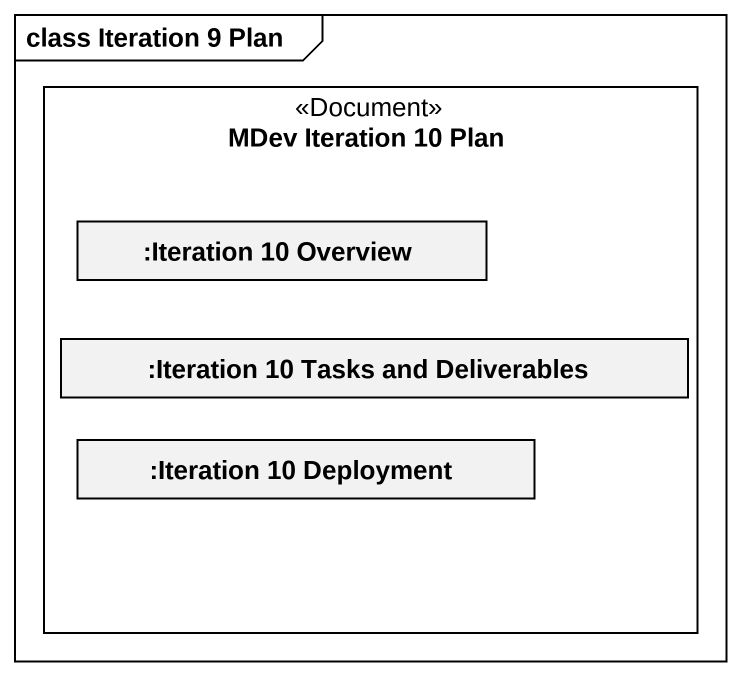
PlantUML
@startuml
mainframe class Iteration 9 Plan
rectangle "MDev Iteration 10 Plan" as MDev_Iteration_10_Plan <<Document>> {
  rectangle ":Iteration 10 Overview" as Iteration_10_Overview
  rectangle ":Iteration 10 Tasks and Deliverables" as Iteration_10_Tasks_and
  rectangle ":Iteration 10 Deployment" as Iteration_10_Deployment
}
@enduml
